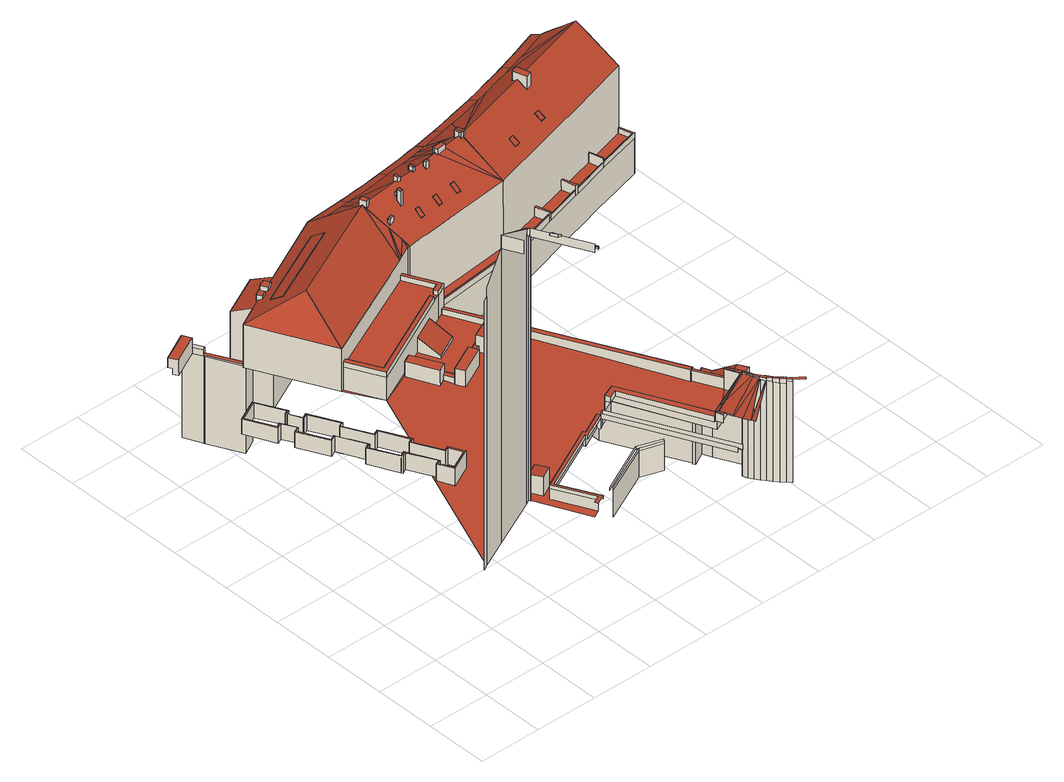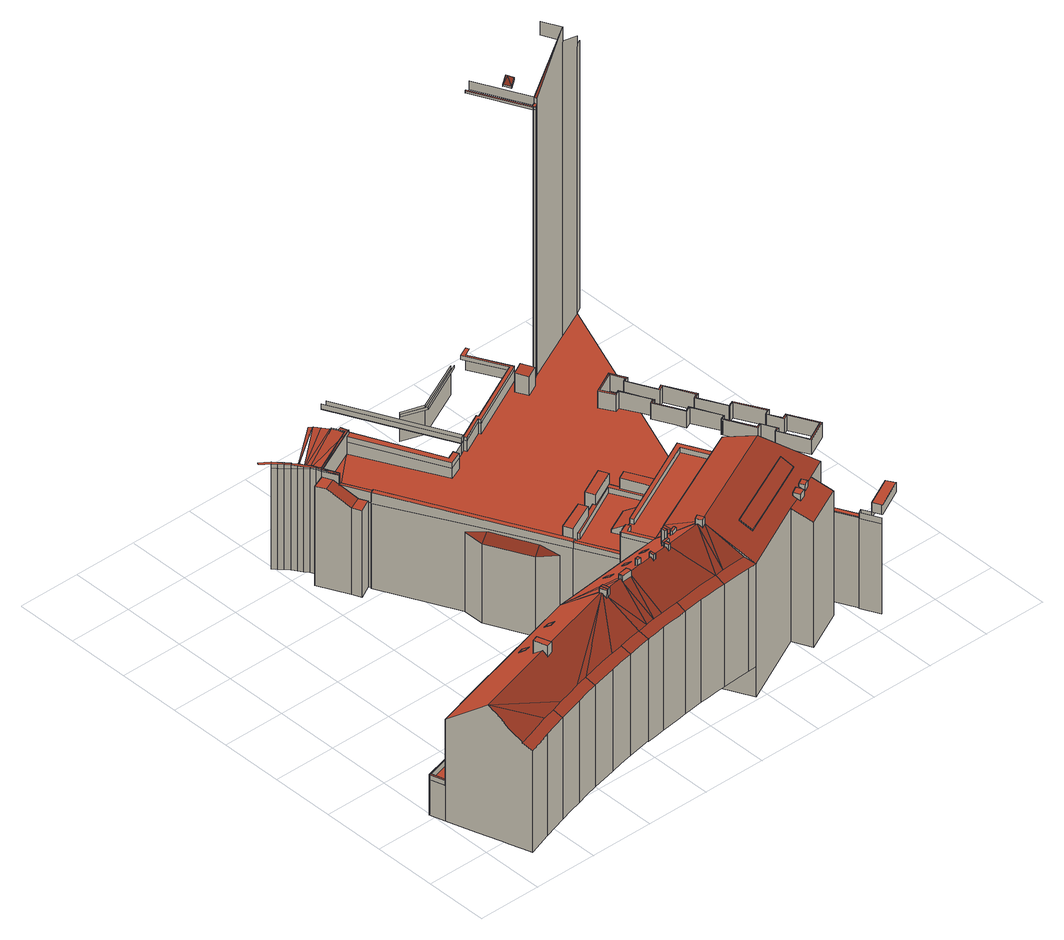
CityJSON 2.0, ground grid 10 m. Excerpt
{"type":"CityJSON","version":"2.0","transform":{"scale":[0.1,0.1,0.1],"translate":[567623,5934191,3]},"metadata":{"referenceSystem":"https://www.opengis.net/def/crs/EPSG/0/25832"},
"CityObjects":{
"building1":{"type":"Building","attributes":{"Grundfläche 2D":"11841.730945","Grundhöhe NN":"3.777"},"children":["building1-1","building1-2","building1-3","building1-4","building1-5","building1-6","building1-7","building1-8","building1-9","building1-10","building1-11","building1-12","building1-13","building1-14","building1-15","building1-16"],"geometry":[{"type":"MultiSurface","lod":"3","boundaries":[[[0,1,2,3]],[[4,5,6,7,1,0]],[[8,9,6,10]],[[9,11,12,13,14,7,6]],[[15,16,9]],[[11,9,16]],[[16,17,18,13,12,11]],[[15,17,18,17,16]],[[13,19,20,21,22,14]],[[15,23,24,18,17]],[[25,26,21,20]],[[27,28,26,25]],[[29,30,31,32]],[[30,29,33,34,35]],[[36,37,38,39]],[[40,41,42,43,44]],[[45,46,47,48]],[[43,49,50,46,51,52,44]],[[46,45,53,51]],[[46,50,54,47]],[[55,56,54,50]],[[33,29,57,58,59,60]],[[55,61,62,63,64,65,56]],[[63,62,66,67]],[[67,68,63]],[[57,29,32,69,70,58]],[[39,38,71,72,73,74,75,70,69,32,31,76,77]],[[78,66,79]],[[80,81,82,83]],[[80,78,79,81]],[[64,84,85,65]],[[86,87,88,89]],[[71,38,37,90]],[[91,92,93,94]],[[95,96,97,98]],[[99,100,101,102,103,104]],[[84,105,106,85]],[[107,108,109,110,111,105,84,64]],[[95,112,113,96]],[[114,115,79]],[[90,116,72,71]],[[117,118,59,58]],[[117,58,70,75]],[[110,109,108,107,64,63,68,119,120,111],[121,92,91,122,123,124,125,126]],[[127,128,89,88,83,82]],[[115,114,129,130]],[[105,111,131,106]],[[81,132,127,82]],[[133,73,72,116]],[[134,135,118,117]],[[136,119,68,67]],[[137,138,139,140]],[[96,141,142,97]],[[143,144,145,146]],[[134,117,75,74]],[[26,28,147,35,34,33,60,59,118,135,148,149,150,151,152,153,154,155,156,157,158,159,160,161,162,163,164,165,166,167,168,169,170,171,172,173,174,144,143,175,176,177,178,179,180,139,138,114,79,181,182,183,184,185,186,1,7,14,22,21]],[[96,113,187,141]],[[80,83,88,87,188,189,190,191,192,193,136,67,66,78]],[[194,99,104,195]],[[196,124,123,122,91,94,197]],[[198,93,92,121,126,125,199,200]],[[196,197,94,93,198,200,199]],[[133,148,135,134]],[[133,134,74,73]],[[133,73,201,202,203]],[[203,204,149,148,133]],[[129,205,206,137,140,207,208,209,210,211,212,146,145,130]],[[213,214,201,73,133]],[[215,216,174,173]],[[130,145,144,174,216,217,171,170,169,218,132,81,79,115]],[[219,150,149,204]],[[111,120,220,131]],[[221,222,204,203]],[[223,86,89,128]],[[221,203,202,224]],[[225,217,216,215]],[[226,219,227,228]],[[226,151,150,219]],[[225,215,173,172]],[[208,179,178,209]],[[219,229,230,227]],[[231,152,151,226]],[[175,143,146,212]],[[231,226,228,232]],[[225,172,171,217]],[[125,124,196,199]],[[87,86,223,132,218,233,234,235,236,189,188]],[[237,238,232,228,227,230,239]],[[239,230,229,240]],[[241,153,152,231]],[[132,223,128,127]],[[241,231,232,238]],[[240,242,237,239]],[[243,244,245,246,247]],[[243,237,242,248,244]],[[249,250,247,246,245]],[[250,249,251,252]],[[252,251,253]],[[249,254,255,251]],[[250,256,257,247]],[[212,211,176,175]],[[193,258,136]],[[189,236,259,190]],[[166,260,259,236,235,234,233,218,169,168,167]],[[241,238,237,243,261,262,153]],[[263,258,193]],[[192,263,193]],[[166,165,264,260]],[[136,258,265,119]],[[266,267,164,163,268,269,270]],[[251,255,271,272,273,253]],[[274,257,256]],[[275,220,120,119,265,258,263,276,277,278]],[[276,263,192]],[[256,250,252,253,273,279,280]],[[276,192,191,277]],[[281,282,283,284]],[[261,243,247,257,274]],[[285,286,287]],[[286,285,288,289]],[[269,268,290,291,270]],[[291,292,293,165,266,270]],[[294,287,286,289,264,165,293,292,295,296,297]],[[161,160,290,268,163,162]],[[280,274,256]],[[298,285,287,294]],[[255,283,282,271]],[[281,284,299,300]],[[298,294,297]],[[285,298,301,288]],[[302,303,304]],[[153,262,154]],[[298,297,296,301]],[[305,302,304]],[[273,272,306,279]],[[292,291,290,160,159,307,308,158]],[[157,309,310,158]],[[292,158,310,295]],[[155,311,312,313,157,156]],[[314,315,261,274,316]],[[315,317,154,262,261]],[[318,315,314,319]],[[155,154,317,315,318,311]],[[314,316,320]],[[319,314,320]],[[279,306,321,280]],[[322,323,309,157,313]],[[324,274,280]],[[318,325,326,327,311]],[[320,316,324]],[[316,274,324]],[[324,325,318,319,320]],[[328,329,321,306,272,271]],[[330,322,313,312]],[[325,331,332,333,326]],[[331,325,324,334]],[[281,335,336,328,271,282]],[[331,337,338,332]],[[337,331,334,339]],[[339,334,324,280,321,329,328,336,335,340,341,342,343,344,345,346]],[[305,304,342,341,340,335,281,300]],[[327,347,330,312,311]],[[337,348,349,338]],[[348,337,339,346]],[[350,351,343,342,304,352]],[[348,353,354,349]],[[326,355,347,327]],[[353,348,346,345]],[[356,357,351,350]],[[353,358,359,354]],[[358,353,345,344]],[[358,360,361,359]],[[356,362,363,364,365,357]],[[360,358,344,366]],[[322,330,367,323]],[[355,326,333,368]],[[360,369,370,361]],[[369,360,366,371]],[[330,347,355,368,367]],[[372,371,366,344,343,351,357,365,364,373,374,375,376,377,378,379]],[[369,380,381,370]],[[380,369,371,372]]],"semantics":{"surfaces":[{"type":"WallSurface"},{"type":"RoofSurface"}],"values":[0,0,0,0,1,1,0,0,0,0,0,0,0,0,0,0,0,0,0,0,0,0,0,0,1,0,1,1,0,0,0,0,0,0,0,0,0,1,0,1,0,0,0,1,1,0,0,0,0,0,1,0,0,0,0,1,0,0,0,0,0,1,0,0,0,0,1,0,0,0,0,0,0,0,0,1,0,0,0,0,0,0,0,0,0,0,1,1,0,0,0,0,0,0,0,1,0,1,0,1,0,1,0,0,0,1,1,0,1,0,1,1,0,1,0,0,1,0,1,0,1,0,0,0,1,1,1,1,1,0,1,1,0,1,1,0,0,0,0,0,0,0,0,1,1,0,0,1,0,1,1,0,0,1,0,0,0,0,0,1,0,1,0,0,0,0,1,0,0,0,0,0,0,0,0,0,0,0,0,1,0,0]}}]},
"building1-1":{"type":"BuildingInstallation","parents":["building1"],"geometry":[{"type":"MultiSurface","lod":"3","boundaries":[[[382,383,384,385,386,387,388,389,390,391,392,393,394,395,396,397,398,399,400,401,402,403,404,405,406,407,408,409],[410,411,412,413,414,415,416,417,418,419,420,421,422,423,424,425,426,427,428,429,430,431,432,433,434,435,436,437,438,439,440,441,442]],[[443,444,382,409,445]],[[444,446,383,382]],[[446,447,384,383]],[[447,448,385,384]],[[448,449,386,385]],[[449,450,387,386]],[[450,451,388,387]],[[451,452,389,388]],[[416,415,453,454]],[[452,455,390,389]],[[455,456,391,390]],[[456,457,392,391]],[[186,458,393,392,457,459]],[[421,420,419,460,461,182,462,463,422]],[[458,464,394,393]],[[395,394,464,465]],[[465,466,396,395]],[[466,467,397,396]],[[467,468,398,397]],[[398,468,181,469,399]],[[185,470,471,429,428,427,472,473]],[[469,474,400,399]],[[475,476,401,400,474]],[[476,477,402,401]],[[477,478,403,402]],[[479,435,434,433,432,480,481,482]],[[478,483,404,403]],[[483,484,405,404]],[[484,485,406,405]],[[485,486,407,406]],[[486,487,408,407]],[[445,409,408,487,488]],[[442,441,489,490,491]],[[440,492,489,441]],[[439,493,492,440]],[[438,494,493,439]],[[437,495,494,438]],[[436,496,495,437]],[[435,479,496,436]],[[431,497,480,432]],[[430,498,497,431]],[[429,471,498,430]],[[426,499,472,427]],[[500,499,426,425]],[[424,501,500,425]],[[423,502,501,424]],[[422,463,502,423]],[[418,503,460,419]],[[418,417,504,505,503]],[[416,454,504,417]],[[414,506,453,415]],[[413,507,506,414]],[[412,508,507,413]],[[411,509,508,412]],[[410,510,509,411]],[[410,442,491,511,510]]],"semantics":{"surfaces":[{"type":"RoofSurface"},{"type":"WallSurface"}],"values":[0,1,1,1,1,1,1,1,1,1,1,1,1,1,1,1,1,1,1,1,1,1,1,1,1,1,1,1,1,1,1,1,1,1,1,1,1,1,1,1,1,1,1,1,1,1,1,1,1,1,1,1,1,1,1,1,1]}}]},
"building1-2":{"type":"BuildingInstallation","parents":["building1"],"geometry":[{"type":"MultiSurface","lod":"3","boundaries":[[[512,513,514,515]],[[516,513,512,517]],[[518,519,515,514]],[[515,519,520,517,512]],[[520,521,516,517]],[[516,521,518,514,513]]],"semantics":{"surfaces":[{"type":"RoofSurface"},{"type":"WallSurface"}],"values":[0,0,1,1,1,1]}}]},
"building1-3":{"type":"BuildingInstallation","parents":["building1"],"geometry":[{"type":"MultiSurface","lod":"3","boundaries":[[[522,523,524,525,526]],[[527,528,523,522,529]],[[530,526,525,524,531,184]],[[526,530,532,529,522]],[[533,528,527,529,532,183]],[[528,533,531,524,523]]],"semantics":{"surfaces":[{"type":"RoofSurface"},{"type":"WallSurface"}],"values":[0,0,1,1,1,1]}}]},
"building1-4":{"type":"BuildingInstallation","parents":["building1"],"geometry":[{"type":"MultiSurface","lod":"3","boundaries":[[[534,535,536]],[[537,536,538]],[[534,536,537]],[[537,538,539]],[[540,541,538,536,535]],[[541,542,539,538]],[[542,543,544,534,537,539]],[[544,540,535,534]]],"semantics":{"surfaces":[{"type":"RoofSurface"},{"type":"WallSurface"}],"values":[0,0,0,0,1,1,1,1]}}]},
"building1-5":{"type":"BuildingInstallation","parents":["building1"],"geometry":[{"type":"MultiSurface","lod":"3","boundaries":[[[545,12,17,546,547,548,549,550,551,552,553]],[[27,25,552,551]],[[25,20,553,552]],[[20,19,13,12,545,553]],[[18,17,12,13]],[[18,554,546,17]],[[547,546,554,555]],[[556,557,549,548]],[[557,558,27,551,550,549]]],"semantics":{"surfaces":[{"type":"RoofSurface"},{"type":"WallSurface"}],"values":[0,1,1,1,1,1,1,1,1]}}]},
"building1-6":{"type":"BuildingInstallation","parents":["building1"],"geometry":[{"type":"MultiSurface","lod":"3","boundaries":[[[559,560,561,562,563]],[[564,565,561,560,566,567]],[[40,562,561,565,41]],[[563,562,40,568]],[[566,560,559,563,568,569]]],"semantics":{"surfaces":[{"type":"RoofSurface"},{"type":"WallSurface"}],"values":[0,1,1,1,1]}}]},
"building1-7":{"type":"BuildingInstallation","parents":["building1"],"geometry":[{"type":"MultiSurface","lod":"3","boundaries":[[[570,571,572,573]],[[573,572,574,575]],[[575,576,570,573]],[[571,570,576,577]],[[577,574,572,571]]],"semantics":{"surfaces":[{"type":"RoofSurface"},{"type":"WallSurface"}],"values":[0,1,1,1,1]}}]},
"building1-8":{"type":"BuildingInstallation","parents":["building1"],"geometry":[{"type":"MultiSurface","lod":"3","boundaries":[[[43,578,579,49]],[[61,578,43,42]],[[55,579,578,61]],[[55,50,49,579]]],"semantics":{"surfaces":[{"type":"RoofSurface"},{"type":"WallSurface"}],"values":[0,1,1,1]}}]},
"building1-9":{"type":"BuildingInstallation","parents":["building1"],"geometry":[{"type":"MultiSurface","lod":"3","boundaries":[[[580,581,582,583,584]],[[585,582,581,580,586,107]],[[585,587,583,582]],[[588,584,583,587,108]],[[588,586,580,584]]],"semantics":{"surfaces":[{"type":"RoofSurface"},{"type":"WallSurface"}],"values":[0,1,1,1,1]}}]},
"building1-10":{"type":"BuildingInstallation","parents":["building1"],"geometry":[{"type":"MultiSurface","lod":"3","boundaries":[[[589,590,591,592]],[[109,593,590,589,594]],[[593,595,591,590]],[[110,596,592,591,595]],[[596,594,589,592]]],"semantics":{"surfaces":[{"type":"RoofSurface"},{"type":"WallSurface"}],"values":[0,1,1,1,1]}}]},
"building1-11":{"type":"BuildingInstallation","parents":["building1"],"geometry":[{"type":"MultiSurface","lod":"3","boundaries":[[[597,598,599,600,601]],[[114,602,599,598,597,205,129]],[[602,603,600,599]],[[137,206,601,600,603,138]],[[597,601,206,205]]],"semantics":{"surfaces":[{"type":"RoofSurface"},{"type":"WallSurface"}],"values":[0,1,1,1,1]}}]},
"building1-12":{"type":"BuildingInstallation","parents":["building1"],"geometry":[{"type":"MultiSurface","lod":"3","boundaries":[[[604,605,606,607]],[[605,604,608,609]],[[606,605,609,610]],[[208,207,607,606,610,179]],[[140,139,608,604,607,207]]],"semantics":{"surfaces":[{"type":"RoofSurface"},{"type":"WallSurface"}],"values":[0,1,1,1,1]}}]},
"building1-13":{"type":"BuildingInstallation","parents":["building1"],"geometry":[{"type":"MultiSurface","lod":"3","boundaries":[[[611,612,613,614]],[[210,209,178,615,612,611]],[[613,612,615,616]],[[614,613,616,617]],[[211,210,611,614,617,176]]],"semantics":{"surfaces":[{"type":"RoofSurface"},{"type":"WallSurface"}],"values":[0,1,1,1,1]}}]},
"building1-14":{"type":"BuildingInstallation","parents":["building1"],"geometry":[{"type":"MultiSurface","lod":"3","boundaries":[[[618,619,620,621,622,623,624,625,626,627]],[[188,622,621,189]],[[623,622,188,628]],[[628,629,630,625,624,623]],[[625,630,218,626]],[[218,233,234,235,236,620,619,618,627,626]],[[236,189,621,620]]],"semantics":{"surfaces":[{"type":"RoofSurface"},{"type":"WallSurface"}],"values":[0,1,1,1,1,1,1]}}]},
"building1-15":{"type":"BuildingInstallation","parents":["building1"],"geometry":[{"type":"MultiSurface","lod":"3","boundaries":[[[631,632,633,267,266]],[[633,632,631,166,167,168]],[[267,633,168,164]],[[165,166,631,266]]],"semantics":{"surfaces":[{"type":"RoofSurface"},{"type":"WallSurface"}],"values":[0,1,1,1]}}]},
"building1-16":{"type":"BuildingInstallation","parents":["building1"],"geometry":[{"type":"MultiSurface","lod":"3","boundaries":[[[307,317,311,308]],[[307,159,634,154,317]],[[317,154,155,311]],[[158,308,311,155,156,157]]],"semantics":{"surfaces":[{"type":"RoofSurface"},{"type":"WallSurface"}],"values":[0,1,1,1]}}]},
"building2":{"type":"Building","attributes":{"Grundfläche 2D":"303.705466","Grundhöhe NN":"8.890"},"children":["building2-1","building2-2","building2-3","building2-4","building2-5","building2-6","building2-7","building2-8","building2-9","building2-10","building2-11","building2-12","building2-13"],"geometry":[{"type":"Solid","lod":"3","boundaries":[[[[635,636,637,638,639]],[[639,640,635]],[[641,642,643,639,638,637]],[[644,642,641]],[[645,646,647,648,649,650,651,642,644,652,653,654]],[[647,655,656,657,658,659,660,661,662,663,664,648]],[[659,665,666,667,120,668,669,670,671,660]],[[672,671,670,669,668]],[[672,119,673,674,671]],[[119,675,265,258,276,676,677,635,640,678,679,680,681,682,683,674,673]],[[643,684,651,685,640]],[[640,639,643]],[[643,642,651,684]],[[686,678,640]],[[650,686,640,685,651]],[[681,680,679,678,686,650,649,648,664,663,662,661,660,683,682]],[[683,660,674]],[[660,671,674]],[[687,688,689,690,691,692,693]],[[644,641,637,636,635,689,694,695,652]],[[696,654,653,652,695,697]],[[698,699,647,646,645,654,696,700]],[[701,656,655,647,699,702]],[[703,704,659,658,657,656,701,705]],[[706,707,667,666,665,659,704,708]],[[120,667,707,709]],[[710,711,276,258,265,675,119,672,668,120,709,712]],[[691,690,689,635,677,676,276,711,713]],[[694,689,688,687,693,714,715]],[[692,691,713,716]],[[693,692,716,714]],[[711,710,712,709,707,706,708,704,703,705,701,702,699,698,700,696,697,695,694,715,714,716,713]]]],"semantics":{"surfaces":[{"type":"RoofSurface"},{"type":"WallSurface"},{"type":"GroundSurface"}],"values":[[0,0,0,0,0,0,0,0,0,0,0,0,0,0,0,0,0,0,0,1,1,1,1,1,1,1,1,1,1,1,1,2]]}}]},
"building2-1":{"type":"BuildingInstallation","parents":["building2"],"geometry":[{"type":"MultiSurface","lod":"3","boundaries":[[[717,718,719,720]],[[718,717,721,722]],[[717,720,723,721]],[[724,723,720,719]],[[722,724,719,718]]],"semantics":{"surfaces":[{"type":"RoofSurface"},{"type":"WallSurface"}],"values":[0,1,1,1,1]}}]},
"building2-2":{"type":"BuildingInstallation","parents":["building2"],"geometry":[{"type":"MultiSurface","lod":"3","boundaries":[[[725,726,727,728,729]],[[727,726,730,731]],[[728,727,731,732]],[[729,728,732,733]],[[730,726,725,729,733,734]]],"semantics":{"surfaces":[{"type":"RoofSurface"},{"type":"WallSurface"}],"values":[0,1,1,1,1]}}]},
"building2-3":{"type":"BuildingInstallation","parents":["building2"],"geometry":[{"type":"MultiSurface","lod":"3","boundaries":[[[735,736,737,738,739]],[[737,736,735,740,741,742]],[[742,743,738,737]],[[743,744,739,738]],[[735,739,744,740]]],"semantics":{"surfaces":[{"type":"RoofSurface"},{"type":"WallSurface"}],"values":[0,1,1,1,1]}}]},
"building2-4":{"type":"BuildingInstallation","parents":["building2"],"geometry":[{"type":"MultiSurface","lod":"3","boundaries":[[[745,746,747,748]],[[749,750,746,745]],[[750,751,747,746]],[[751,752,748,747]],[[752,749,745,748]]],"semantics":{"surfaces":[{"type":"RoofSurface"},{"type":"WallSurface"}],"values":[0,1,1,1,1]}}]},
"building2-5":{"type":"BuildingInstallation","parents":["building2"],"geometry":[{"type":"MultiSurface","lod":"3","boundaries":[[[753,754,755,756,757,758,759]],[[641,760,757,756]],[[760,761,638,759,758,757]],[[638,762,763,754,753,759]],[[763,636,755,754]],[[637,641,756,755,636]]],"semantics":{"surfaces":[{"type":"RoofSurface"},{"type":"WallSurface"}],"values":[0,1,1,1,1,1]}}]},
"building2-6":{"type":"BuildingInstallation","parents":["building2"],"geometry":[{"type":"MultiSurface","lod":"3","boundaries":[[[764,765,766,767]],[[764,767,768,769]],[[767,766,770,768]],[[765,764,769,771]],[[766,765,771,770]]],"semantics":{"surfaces":[{"type":"RoofSurface"},{"type":"WallSurface"}],"values":[0,1,1,1,1]}}]},
"building2-7":{"type":"BuildingInstallation","parents":["building2"],"geometry":[{"type":"MultiSurface","lod":"3","boundaries":[[[772,773,774,775,776,777]],[[778,775,774,773,779,780]],[[776,775,778,781]],[[777,776,781,782]],[[779,773,772,777,782,783]]],"semantics":{"surfaces":[{"type":"RoofSurface"},{"type":"WallSurface"}],"values":[0,1,1,1,1]}}]},
"building2-8":{"type":"BuildingInstallation","parents":["building2"],"geometry":[{"type":"MultiSurface","lod":"3","boundaries":[[[784,785,786,787,788,789,790]],[[791,792,681,793,788,787,786,785]],[[793,794,789,788]],[[789,794,680,795,790]],[[785,784,790,795,796,791]]],"semantics":{"surfaces":[{"type":"RoofSurface"},{"type":"WallSurface"}],"values":[0,1,1,1,1]}}]},
"building2-9":{"type":"BuildingInstallation","parents":["building2"],"geometry":[{"type":"MultiSurface","lod":"3","boundaries":[[[797,798,799,800,801]],[[802,683,803,799,798]],[[803,804,800,799]],[[801,800,804,682,805]],[[798,797,801,805,806,802]]],"semantics":{"surfaces":[{"type":"RoofSurface"},{"type":"WallSurface"}],"values":[0,1,1,1,1]}}]},
"building2-10":{"type":"BuildingInstallation","parents":["building2"],"geometry":[{"type":"MultiSurface","lod":"3","boundaries":[[[807,808,809,810]],[[807,810,811,812]],[[810,809,813,811]],[[808,807,812,814]],[[809,808,814,813]]],"semantics":{"surfaces":[{"type":"RoofSurface"},{"type":"WallSurface"}],"values":[0,1,1,1,1]}}]},
"building2-11":{"type":"BuildingInstallation","parents":["building2"],"geometry":[{"type":"MultiSurface","lod":"3","boundaries":[[[815,816,817,818,819,820]],[[817,672,119,675,818]],[[675,821,819,818]],[[822,823,816,815,820,819,821,673]],[[823,672,817,816]]],"semantics":{"surfaces":[{"type":"RoofSurface"},{"type":"WallSurface"}],"values":[0,1,1,1,1]}}]},
"building2-12":{"type":"BuildingInstallation","parents":["building2"],"geometry":[{"type":"MultiSurface","lod":"3","boundaries":[[[824,825,826,827,828,829,830]],[[831,826,825,684,685]],[[831,686,827,826]],[[640,832,828,827,686]],[[829,828,832,833]],[[833,639,643,824,830,829]],[[643,684,825,824]]],"semantics":{"surfaces":[{"type":"RoofSurface"},{"type":"WallSurface"}],"values":[0,1,1,1,1,1,1]}}]},
"building2-13":{"type":"BuildingInstallation","parents":["building2"],"geometry":[{"type":"MultiSurface","lod":"3","boundaries":[[[834,835,836,837,838,839,840]],[[838,837,690,691]],[[839,838,691,692]],[[840,839,692,693]],[[688,835,834,840,693,687]],[[836,835,688,841]],[[837,836,841,690]]],"semantics":{"surfaces":[{"type":"RoofSurface"},{"type":"WallSurface"}],"values":[0,1,1,1,1,1,1]}}]},
"building3":{"type":"Building","attributes":{"Grundfläche 2D":"444.191586","Grundhöhe NN":"9.136"},"children":["building3-1","building3-2","building3-3","building3-4","building3-5","building3-6","building3-7","building3-8","building3-9","building3-10","building3-11","building3-12"],"geometry":[{"type":"Solid","lod":"3","boundaries":[[[[842,843,844,845,846,847,848,849,850,689,687,693,851,852,853,854,855,856,857,858,859,860]],[[861,862,863,864,865,866,867,868,637,636,635]],[[865,869,870,871,872,873,874,875]],[[866,865,876,877,878,879,637,868,867]],[[865,875,880,876]],[[881,882,880,875,874,873,872,883,884,885]],[[882,886,887,888,889,890,878,877,876,880]],[[889,891,892,893,894,895,896,897,898,890]],[[894,899,652,644,900,895]],[[641,637,901,896,895,900,644]],[[901,637,879,890,898,897,896]],[[879,878,890]],[[851,693,902,903]],[[904,905,906,907,908,909,859,858,857,856,855,854,853,852,910,911]],[[852,851,903,910]],[[912,842,860,859,909,913]],[[693,687,689,914,915,902]],[[850,849,848,847,846,845,844,843,842,916,863,862,861,635,917,689]],[[918,919,920,883,872,871,870,869,865,864,863,916,842,912,921,922]],[[923,885,884,883,920,924]],[[925,882,881,885,923,926]],[[927,887,886,882,925,928]],[[929,889,888,887,927,930]],[[931,892,891,889,929,932]],[[933,894,893,892,931,934]],[[935,652,899,894,933,936]],[[635,636,637,641,644,652,935,914,689,917]],[[905,904,911,910,903,902,915,914,935,936,933,934,931,932,929,930,927,928,925,926,923,924,920,919,918,922,921,912,913,909,908,907,906]]]],"semantics":{"surfaces":[{"type":"RoofSurface"},{"type":"WallSurface"},{"type":"GroundSurface"}],"values":[[0,0,0,0,0,0,0,0,0,0,0,0,1,1,1,1,1,1,1,1,1,1,1,1,1,1,1,2]]}}]},
"building3-1":{"type":"BuildingInstallation","parents":["building3"],"geometry":[{"type":"MultiSurface","lod":"3","boundaries":[[[937,938,939,940,941]],[[846,847,940,939]],[[940,847,942,943,944,941]],[[855,856,945,937,941,944]],[[945,946,947,846,939,938,937]]],"semantics":{"surfaces":[{"type":"RoofSurface"},{"type":"WallSurface"}],"values":[0,1,1,1,1]}}]},
"building3-2":{"type":"BuildingInstallation","parents":["building3"],"geometry":[{"type":"MultiSurface","lod":"3","boundaries":[[[948,949,946,945]],[[946,949,950,947]],[[856,857,948,945]]],"semantics":{"surfaces":[{"type":"RoofSurface"},{"type":"WallSurface"}],"values":[0,1,1]}}]},
"building3-3":{"type":"BuildingInstallation","parents":["building3"],"geometry":[{"type":"MultiSurface","lod":"3","boundaries":[[[951,952,953,954,955]],[[951,844,845,952]],[[952,845,950,949,948,953]],[[857,858,956,954,953,948]],[[956,957,958,844,951,955,954]]],"semantics":{"surfaces":[{"type":"RoofSurface"},{"type":"WallSurface"}],"values":[0,1,1,1,1]}}]},
"building3-4":{"type":"BuildingInstallation","parents":["building3"],"geometry":[{"type":"MultiSurface","lod":"3","boundaries":[[[959,960,961,962,963]],[[848,849,961,960]],[[964,965,966,963,962,961,849]],[[853,854,967,959,963,966]],[[960,959,967,968,969,848]]],"semantics":{"surfaces":[{"type":"RoofSurface"},{"type":"WallSurface"}],"values":[0,1,1,1,1]}}]},
"building3-5":{"type":"BuildingInstallation","parents":["building3"],"geometry":[{"type":"MultiSurface","lod":"3","boundaries":[[[970,966,965,971,972,973]],[[851,852,970,973]],[[852,853,966,970]],[[971,965,964,974]]],"semantics":{"surfaces":[{"type":"RoofSurface"},{"type":"WallSurface"}],"values":[0,1,1,1]}}]},
"building3-6":{"type":"BuildingInstallation","parents":["building3"],"geometry":[{"type":"MultiSurface","lod":"3","boundaries":[[[944,943,968,967]],[[854,855,944,967]],[[943,942,969,968]]],"semantics":{"surfaces":[{"type":"RoofSurface"},{"type":"WallSurface"}],"values":[0,1,1]}}]},
"building3-7":{"type":"BuildingInstallation","parents":["building3"],"geometry":[{"type":"MultiSurface","lod":"3","boundaries":[[[975,976,917,977,978,979,980]],[[689,687,693,978,977,917]],[[851,973,972,980,979,978,693]],[[972,971,974,850,976,975,980]],[[850,689,917,976]]],"semantics":{"surfaces":[{"type":"RoofSurface"},{"type":"WallSurface"}],"values":[0,1,1,1,1]}}]},
"building3-8":{"type":"BuildingInstallation","parents":["building3"],"geometry":[{"type":"MultiSurface","lod":"3","boundaries":[[[957,956,981,982,916,983,984]],[[858,859,981,956]],[[859,860,842,916,982,981]],[[916,842,843,983]],[[984,983,843,985]],[[984,985,958,957]]],"semantics":{"surfaces":[{"type":"RoofSurface"},{"type":"WallSurface"}],"values":[0,1,1,1,1,1]}}]},
"building3-9":{"type":"BuildingInstallation","parents":["building3"],"geometry":[{"type":"MultiSurface","lod":"3","boundaries":[[[986,987,988,989]],[[990,991,987,986]],[[867,992,988,987,991]],[[992,993,989,988]],[[866,990,986,989,993]]],"semantics":{"surfaces":[{"type":"RoofSurface"},{"type":"WallSurface"}],"values":[0,1,1,1,1]}}]},
"building3-10":{"type":"BuildingInstallation","parents":["building3"],"geometry":[{"type":"MultiSurface","lod":"3","boundaries":[[[994,995,996,997]],[[998,999,996,995]],[[997,996,999,1000]],[[994,997,1000,1001]],[[1001,998,995,994]]],"semantics":{"surfaces":[{"type":"RoofSurface"},{"type":"WallSurface"}],"values":[0,1,1,1,1]}}]},
"building3-11":{"type":"BuildingInstallation","parents":["building3"],"geometry":[{"type":"MultiSurface","lod":"3","boundaries":[[[1002,1003,1004,756,755,1005,1006]],[[637,636,755,756,641]],[[636,1007,1005,755]],[[868,879,1008,1009,901,1010,1004,1003,1002,1006,1005,1007]],[[1010,641,756,1004]]],"semantics":{"surfaces":[{"type":"RoofSurface"},{"type":"WallSurface"}],"values":[0,1,1,1,1]}}]},
"building3-12":{"type":"BuildingInstallation","parents":["building3"],"geometry":[{"type":"MultiSurface","lod":"3","boundaries":[[[1011,1012,1013,1014]],[[1014,1013,1015,1016]],[[1011,1014,1016,1017]],[[1012,1011,1017,1018]],[[1013,1012,1018,1015]]],"semantics":{"surfaces":[{"type":"RoofSurface"},{"type":"WallSurface"}],"values":[0,1,1,1,1]}}]}
},
"vertices":[
[62,68,603],[62,68,153],[53,63,153],[53,63,603],[62,68,607],[62,68,618],[108,90,647],[108,90,153],[122,61,670],[108,90,670],[122,61,647],[189,129,616],[189,129,607],[189,129,603],[189,129,153],[191,125,617],[191,125,616],[191,125,607],[191,125,603],[195,132,603],[196,133,603],[196,133,153],[195,132,153],[231,42,617],[231,42,603],[197,130,603],[197,130,153],[198,131,603],[198,131,153],[219,117,170],[250,56,170],[250,56,176],[219,117,176],[219,117,152],[222,112,152],[250,56,151],[256,53,170],[225,114,170],[225,114,176],[256,53,176],[74,657,169],[74,657,159],[81,643,159],[81,643,161],[81,643,169],[73,675,159],[87,646,159],[87,646,8],[73,675,8],[86,646,161],[86,646,159],[87,646,169],[86,646,169],[73,675,169],[86,646,8],[112,594,159],[112,594,8],[222,119,170],[328,172,170],[328,172,152],[222,119,152],[106,592,159],[104,590,159],[104,590,231],[136,606,231],[136,606,8],[165,464,159],[165,464,231],[171,540,281],[222,119,176],[328,172,176],[325,164,176],[327,161,176],[369,182,176],[367,187,176],[330,168,176],[238,50,176],[240,45,176],[169,465,159],[196,410,159],[169,465,198],[196,410,198],[196,410,206],[169,465,206],[122,635,217],[122,635,8],[200,420,198],[176,469,198],[176,469,206],[200,420,206],[325,164,170],[152,590,246],[160,573,258],[160,573,259],[152,590,247],[279,58,170],[360,97,170],[360,97,174],[279,58,174],[360,103,170],[277,62,170],[275,61,170],[275,61,174],[277,62,174],[360,103,174],[187,667,217],[187,667,8],[153,615,231],[162,619,231],[170,623,231],[181,629,231],[201,638,231],[279,58,125],[360,97,125],[258,437,159],[257,440,159],[327,161,170],[330,168,170],[330,168,152],[348,625,281],[314,694,231],[185,585,258],[192,609,246],[245,635,246],[283,653,246],[291,636,258],[281,631,258],[351,487,206],[348,493,206],[258,437,167],[257,440,167],[201,638,8],[351,487,198],[369,182,170],[367,187,170],[367,187,152],[348,551,231],[281,393,167],[281,393,158],[288,378,157],[288,378,167],[395,86,170],[395,86,174],[294,383,158],[264,444,159],[264,444,167],[294,383,167],[238,50,151],[369,182,152],[376,186,152],[403,199,152],[399,207,152],[420,216,152],[485,81,149],[549,138,149],[552,140,149],[540,164,149],[534,177,150],[532,181,150],[528,179,150],[527,179,150],[524,184,150],[471,293,154],[401,436,158],[403,437,158],[408,439,158],[378,500,159],[374,498,159],[373,497,159],[363,493,159],[351,487,159],[334,478,159],[348,448,158],[309,429,158],[295,459,159],[387,430,158],[389,427,157],[390,424,157],[357,407,157],[333,395,157],[290,374,157],[147,285,157],[146,283,157],[144,278,157],[137,259,156],[135,255,156],[135,254,156],[395,86,125],[348,551,198],[353,554,198],[353,554,8],[374,564,8],[374,564,231],[353,554,231],[398,90,170],[398,90,174],[283,653,247],[245,635,247],[185,585,259],[291,636,259],[281,631,259],[369,182,178],[376,186,178],[376,186,170],[376,186,169],[262,439,167],[284,394,167],[331,399,167],[333,395,167],[357,407,167],[355,411,167],[389,427,167],[387,430,167],[454,7,170],[454,7,178],[309,429,163],[295,459,184],[334,478,184],[363,493,198],[403,199,169],[314,694,8],[463,7,170],[463,7,169],[348,493,198],[463,7,178],[348,448,163],[399,207,169],[403,199,178],[399,207,178],[416,205,169],[416,205,178],[420,216,169],[420,216,178],[373,497,198],[374,498,198],[378,500,198],[379,500,198],[479,78,178],[485,81,178],[476,76,178],[476,76,169],[485,81,169],[479,78,169],[479,78,183],[483,67,182],[483,67,184],[480,75,184],[479,78,184],[483,67,169],[487,68,184],[483,76,184],[487,68,182],[483,76,182],[485,77,182],[492,58,183],[492,58,181],[501,85,184],[485,81,184],[365,591,253],[379,500,8],[378,500,8],[559,116,183],[559,116,149],[373,575,240],[408,439,8],[363,595,256],[408,439,168],[403,437,168],[401,436,169],[403,437,169],[408,439,169],[567,101,183],[566,102,183],[501,85,183],[559,116,184],[363,595,8],[378,565,231],[378,565,8],[365,591,8],[560,114,183],[560,114,185],[572,94,180],[571,94,180],[493,57,181],[499,47,180],[442,403,141],[416,422,141],[429,397,151],[442,403,8],[416,422,8],[527,179,169],[533,182,169],[533,182,150],[475,301,154],[461,329,151],[533,182,8],[475,301,8],[475,301,141],[475,335,141],[505,37,179],[572,93,180],[475,335,8],[506,37,179],[509,32,178],[577,86,179],[576,86,179],[563,109,183],[528,179,168],[532,181,168],[534,177,8],[532,181,8],[552,140,168],[540,164,152],[534,177,152],[549,138,184],[549,138,183],[552,131,184],[549,138,168],[552,140,183],[552,140,184],[556,133,184],[563,109,185],[555,188,153],[555,188,8],[563,118,185],[563,118,183],[563,118,173],[556,133,173],[567,101,185],[566,102,185],[561,174,153],[566,110,183],[566,110,8],[563,118,8],[566,110,185],[572,94,184],[571,94,184],[570,103,183],[570,103,8],[570,103,184],[572,93,184],[576,86,184],[577,86,184],[582,80,184],[585,82,184],[580,89,184],[575,96,184],[576,142,174],[575,96,180],[575,96,8],[582,79,178],[582,79,184],[582,80,178],[580,89,179],[580,89,8],[584,127,174],[588,73,177],[588,73,184],[585,82,178],[585,82,8],[591,75,177],[591,75,8],[588,72,177],[594,66,177],[594,66,184],[588,72,184],[591,75,184],[561,174,8],[584,127,8],[597,69,177],[597,69,8],[597,69,184],[603,63,184],[600,60,184],[601,60,184],[607,55,184],[607,54,184],[614,49,184],[616,52,184],[610,58,184],[603,63,177],[603,63,8],
[7,486,184],[30,440,184],[38,444,184],[49,423,184],[40,419,184],[64,373,184],[73,377,184],[94,335,184],[86,331,184],[110,284,184],[118,288,184],[139,246,184],[132,243,184],[144,219,184],[180,237,184],[168,260,184],[161,257,184],[139,300,184],[146,303,184],[123,349,184],[114,345,184],[93,388,184],[100,391,184],[77,438,184],[69,434,184],[59,454,184],[65,458,184],[42,504,184],[63,459,184],[57,456,184],[69,432,184],[76,435,184],[98,392,184],[92,388,184],[114,343,184],[122,347,184],[143,304,184],[137,301,184],[144,287,184],[156,263,184],[160,255,184],[166,258,184],[176,238,184],[145,222,184],[135,242,184],[141,245,184],[137,253,184],[118,291,184],[110,287,184],[89,330,184],[96,334,184],[84,357,184],[77,370,184],[73,379,184],[65,375,184],[43,419,184],[50,423,184],[38,447,184],[31,443,184],[10,485,184],[42,501,184],[28,497,159],[7,486,159],[42,504,159],[30,440,158],[38,444,158],[49,423,158],[40,419,158],[64,373,157],[73,377,158],[94,335,157],[92,388,158],[114,343,157],[86,331,157],[110,284,156],[118,288,156],[139,246,156],[119,286,156],[137,301,157],[144,287,157],[156,263,156],[160,255,156],[132,243,156],[144,219,155],[180,237,155],[168,260,156],[161,257,156],[139,300,157],[120,287,156],[118,291,156],[141,245,156],[137,253,156],[146,303,157],[131,333,157],[123,349,157],[114,345,157],[93,388,158],[73,379,158],[96,334,157],[84,357,157],[77,370,157],[100,391,158],[77,438,158],[69,434,158],[59,454,159],[65,458,159],[48,492,159],[10,485,159],[33,496,159],[42,501,159],[31,443,158],[38,447,158],[50,423,158],[43,419,158],[65,375,158],[89,330,157],[110,287,156],[135,242,156],[145,222,156],[176,238,156],[166,258,156],[143,304,157],[122,347,157],[131,329,157],[98,392,158],[76,435,158],[69,432,158],[57,456,159],[63,459,159],[46,493,159],
[99,349,169],[87,373,169],[81,369,166],[92,345,166],[94,376,166],[106,352,166],[81,369,157],[92,345,157],[106,352,157],[94,376,158],
[145,260,169],[133,283,169],[126,280,166],[137,259,166],[138,256,166],[144,278,166],[140,287,166],[152,263,166],[138,256,156],[126,280,156],[152,263,156],[140,287,157],
[202,93,622],[193,88,629],[197,80,630],[207,82,622],[198,77,630],[208,82,622],[193,88,625],[198,77,625],[208,82,619],[207,82,619],[202,93,619],
[195,132,607],[197,128,607],[237,47,607],[239,44,607],[240,44,607],[240,45,607],[198,131,607],[197,130,607],[196,133,607],[197,128,603],[237,47,603],[239,44,603],[240,44,603],[240,45,603],
[67,670,185],[22,647,185],[29,634,185],[74,657,185],[68,670,185],[25,641,159],[29,634,159],[22,647,169],[25,641,169],[68,670,169],[67,670,169],
[236,136,185],[227,155,184],[207,145,184],[217,126,185],[207,145,153],[217,126,153],[236,136,153],[227,155,153],
[106,592,161],[112,594,161],
[152,617,240],[153,615,240],[156,609,240],[165,614,240],[161,622,240],[156,609,235],[152,617,230],[165,614,235],[161,622,230],
[168,628,240],[173,617,240],[184,623,240],[179,633,240],[173,617,235],[168,628,229],[184,623,235],[179,633,229],
[262,439,184],[258,437,184],[248,432,184],[270,387,184],[284,394,184],[248,432,159],[270,387,158],
[287,377,184],[294,363,184],[338,385,184],[331,399,184],[287,377,157],[294,363,157],[338,385,157],
[355,411,184],[361,398,184],[408,419,184],[402,433,184],[361,398,157],[408,419,157],[402,433,157],
[374,498,206],[378,500,206],[379,500,206],[353,554,206],[348,551,206],[371,504,206],[370,504,206],[360,499,206],[363,493,206],[373,497,206],[371,504,198],[370,504,198],[360,499,198],
[378,500,168],[374,498,168],[373,497,168],
[538,160,149],
[563,585,231],[546,645,279],[545,648,281],[541,648,281],[511,644,281],[494,642,281],[543,656,275],[514,699,238],[510,644,281],[530,702,238],[481,710,231],[466,708,231],[451,706,231],[453,691,238],[468,693,238],[483,695,238],[499,697,238],[526,717,231],[511,715,231],[496,712,231],[436,704,231],[420,702,231],[405,701,231],[390,699,231],[375,698,231],[376,683,238],[391,684,238],[407,685,238],[422,687,238],[437,689,238],[360,697,231],[344,696,231],[329,695,231],[321,679,238],[330,679,238],[345,680,238],[361,681,238],[346,629,278],[356,626,281],[357,626,281],[351,619,276],[407,568,231],[410,568,231],[471,639,281],[466,639,281],[450,637,281],[446,636,281],[420,633,281],[416,633,281],[510,648,278],[495,647,278],[494,643,281],[568,563,120],[568,565,120],[563,585,120],[410,568,120],[407,568,120],[409,544,120],[569,562,120],[563,585,59],[526,717,59],[496,712,59],[511,715,59],[466,708,59],[451,706,59],[481,710,59],[420,702,59],[436,704,59],[390,699,59],[375,698,59],[405,701,59],[344,696,59],[329,695,59],[360,697,59],[314,694,59],[365,591,59],[378,565,59],[363,595,59],[407,568,59],[569,562,59],[568,563,59],[409,544,59],
[425,587,245],[424,598,254],[417,597,254],[418,586,245],[425,587,244],[424,598,253],[418,586,244],[417,597,253],
[403,621,277],[402,621,277],[402,617,277],[413,618,277],[412,622,277],[402,621,273],[402,617,270],[413,618,269],[412,622,273],[403,621,273],
[368,597,264],[368,594,264],[369,593,264],[378,596,264],[377,600,264],[368,597,258],[368,594,255],[369,593,254],[378,596,255],[377,600,259],
[400,614,287],[400,607,287],[404,607,287],[404,614,287],[400,614,268],[400,607,262],[404,607,262],[404,614,267],
[541,647,288],[542,644,288],[546,645,288],[543,656,288],[539,655,288],[539,654,288],[541,648,288],[539,655,276],[539,654,276],[541,647,281],[542,644,278],
[460,591,245],[459,602,254],[452,601,254],[453,590,245],[453,590,244],[460,591,244],[452,601,253],[459,602,253],
[467,635,287],[466,635,287],[466,634,287],[467,630,287],[472,631,287],[471,635,287],[467,630,275],[466,635,278],[466,634,278],[472,631,275],[471,635,278],[467,635,278],
[447,641,287],[445,641,287],[446,637,287],[446,636,287],[446,633,287],[450,634,287],[449,642,287],[445,641,278],[446,637,281],[446,633,279],[450,634,279],[449,642,277],[447,641,277],
[417,639,287],[416,638,287],[417,631,287],[421,631,287],[420,639,287],[416,638,277],[417,631,279],[421,631,279],[420,639,277],[417,639,277],
[495,594,245],[494,606,254],[487,605,254],[488,594,245],[488,594,244],[495,594,244],[487,605,253],[494,606,253],
[356,627,289],[353,632,289],[346,629,289],[351,619,289],[358,623,289],[356,626,289],[358,623,278],[356,627,281],[353,632,276],
[510,644,288],[510,648,288],[494,647,288],[494,643,288],[495,639,288],[511,641,288],[511,644,288],[494,647,278],[495,639,279],[511,641,279],
[568,563,130],[568,565,130],[412,547,130],[410,568,130],[407,568,130],[409,544,130],[569,562,130],[412,547,120],
[840,663,120],[838,662,120],[768,642,120],[767,642,120],[704,625,120],[701,624,120],[640,607,120],[637,606,120],[566,586,120],[570,563,120],[571,562,120],[644,583,120],[647,584,120],[707,601,120],[711,602,120],[773,620,120],[774,620,120],[847,640,120],[846,643,120],[767,642,231],[768,642,231],[840,663,231],[826,709,268],[820,725,281],[689,688,281],[679,685,281],[549,649,281],[814,744,265],[811,756,255],[805,774,240],[805,775,238],[786,769,238],[766,762,238],[747,756,238],[708,744,238],[688,739,238],[669,733,238],[549,650,280],[727,750,238],[742,771,231],[723,765,231],[800,790,231],[781,784,231],[762,777,231],[704,759,231],[684,754,231],[665,748,231],[645,743,231],[649,728,238],[625,738,231],[606,734,231],[586,729,231],[566,725,231],[569,710,238],[589,714,238],[609,718,238],[629,723,238],[546,721,231],[549,706,238],[548,652,279],[569,562,61],[570,563,61],[647,584,61],[707,601,61],[711,602,61],[773,620,61],[774,620,61],[847,640,61],[571,562,61],[644,583,61],[840,663,61],[846,643,61],[563,585,61],[568,563,61],[840,663,129],[563,585,136],[811,756,61],[805,774,61],[800,790,61],[826,709,61],[814,744,61],[762,777,61],[781,784,61],[723,765,61],[742,771,61],[684,754,61],[704,759,61],[645,743,61],[665,748,61],[606,734,61],[625,738,61],[566,725,61],[586,729,61],[526,717,61],[546,721,61],
[711,602,137],[710,604,137],[704,625,137],[701,624,137],[707,601,137],[707,603,120],[707,603,129],[707,601,129],[711,602,129],[710,604,129],[710,604,120],
[773,620,129],[772,621,129],[772,621,120],
[768,642,137],[767,642,137],[773,620,137],[774,620,137],[774,622,137],[774,620,129],[774,622,129],[774,622,120],
[647,584,136],[640,607,136],[637,606,136],[643,585,136],[644,583,136],[643,585,120],[643,585,132],[644,583,132],[647,584,129],[646,585,129],[646,585,120],
[571,562,132],[571,565,132],[572,563,132],[570,563,132],[571,565,120],
[571,565,136],[566,586,136],[568,563,136],[569,562,136],[570,563,136],[572,563,136],
[847,640,129],[846,643,129],[838,662,129],[844,641,129],[844,641,120],
[687,696,292],[677,693,292],[684,671,292],[693,674,292],[687,696,274],[677,693,275],[684,671,270],[693,674,270],
[622,618,244],[619,628,252],[611,626,252],[613,616,244],[619,628,251],[611,626,251],[613,616,243],[622,618,243],
[548,651,288],[548,652,288],[547,657,288],[550,646,288],[549,650,288],[550,646,279],[548,651,280],[548,651,279],[547,657,275],
[683,635,244],[680,645,252],[672,643,252],[675,633,244],[672,643,251],[675,633,243],[683,635,243],[680,645,251]
]}
